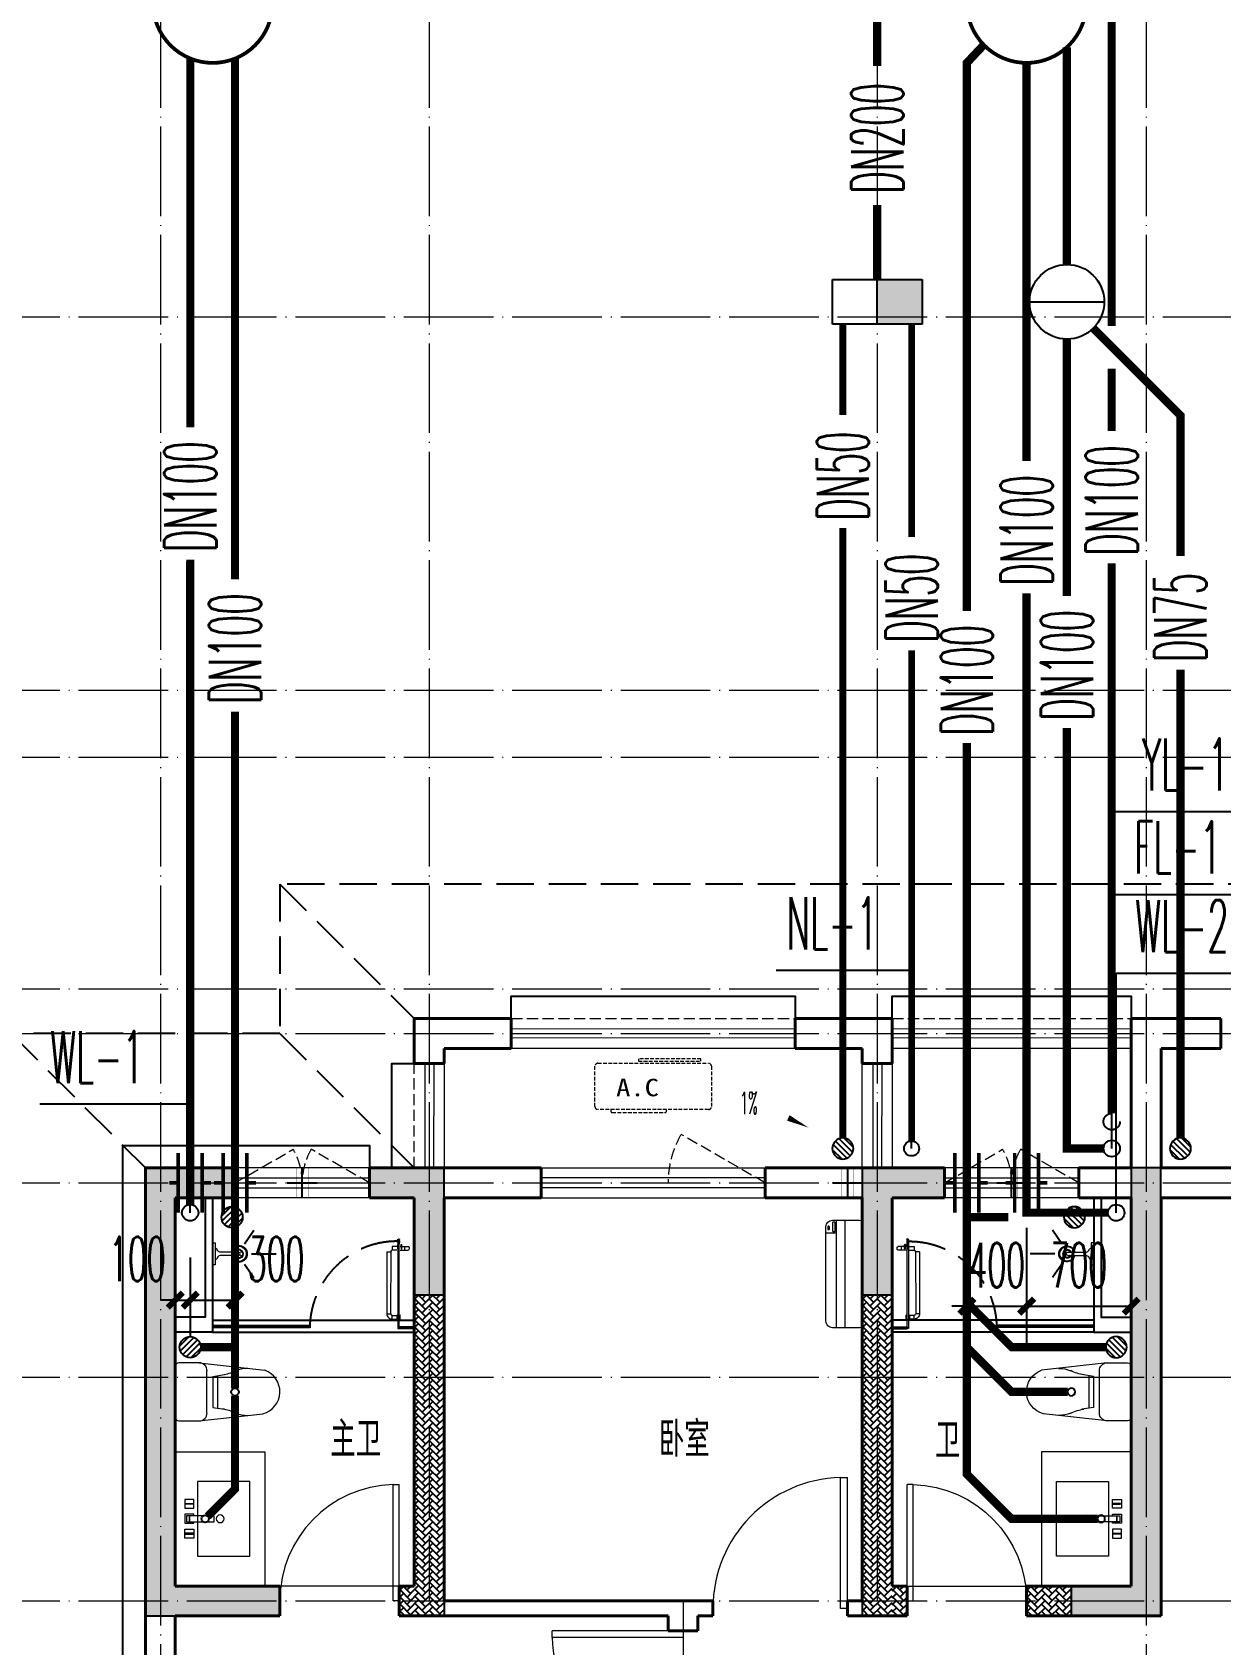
# Model space of a CAD drawing. Extents: x 27938 to 650306, y -92720 to 1524912.
# Drawn here: x 271259 to 279217, y 679264 to 690062 of the extents above; entities that cross this region are included whole.
import ezdxf

# ---------------------------------------------------------------- set-up
doc = ezdxf.new("R2010")
doc.units = 0
doc.header["$LTSCALE"] = 1000
doc.header["$MEASUREMENT"] = 0
doc.linetypes.add('DASH', pattern=[0.35, 0.25, -0.1])
doc.linetypes.add('DOTE', pattern=[2.42, 2, -0.2, 0.02, -0.2])
for name, color, linetype in [('COLUMN', 9, 'Continuous'), ('DIM_凝结', 3, 'Continuous'), ('DIM_废水', 3, 'Continuous'), ('DIM_污水', 3, 'Continuous'), ('DIM_雨水', 3, 'Continuous'), ('EQUIP_地漏', 7, 'Continuous'), ('EQUIP_污水', 7, 'Continuous'), ('IP-bath&kitchen-JOHNSON', 4, 'Continuous'), ('P-bath&kitchen-JOHNSON', 4, 'Continuous'), ('PIPE-凝结', 150, 'N'), ('PIPE-废水', 31, 'F'), ('PIPE-污水', 2, 'W'), ('PIPE-雨水', 4, 'Y'), ('PUB_TEXT', 4, 'Continuous'), ('TEXT_凝结', 7, 'Continuous'), ('TEXT_废水', 7, 'Continuous'), ('TEXT_污水', 7, 'Continuous'), ('TEXT_雨水', 7, 'Continuous'), ('TWT_DIM', 3, 'Continuous'), ('TWT_雨水口', 4, 'Continuous'), ('VALVE_污水', 7, 'Continuous'), ('VPIPE-凝结', 150, 'Continuous'), ('VPIPE-废水', 31, 'Continuous'), ('VPIPE-污水', 2, 'W'), ('VPIPE-雨水', 4, 'DASH'), ('WELL_污水', 2, 'Continuous'), ('保温', 6, 'Continuous'), ('卫生间', 6, 'Continuous'), ('机电标识类', 1, 'Continuous'), ('看线', 251, 'Continuous')]:
    doc.layers.add(name, color=color, linetype=linetype)
for name, color, linetype, lineweight in [('DOTE', 19, 'DOTE', 9), ('LVTRY', 1, 'Continuous', 13), ('PUB_HATCH', 8, 'Continuous', 9), ('WALL', 9, 'Continuous', 40), ('WINDOW', 8, 'Continuous', 15), ('平面-排水沟', 86, 'Continuous', 15), ('平面-栏杆', 135, 'Continuous', 15), ('平面-看线', 45, 'Continuous', 15), ('平面-空调室内机', 176, 'Continuous', 9), ('平面-空调预留孔', 173, 'Continuous', 15), ('空调', 76, 'Continuous', 13)]:
    doc.layers.add(name, color=color, linetype=linetype, lineweight=lineweight)
doc.styles.add('_TCH_DIM', font='SIMPLEX.shx', dxfattribs={"width": 0.6, "oblique": 10, "bigfont": 'hztxt.shx'})
doc.styles.add('_TCH_DIM_T3', font='SIMPLEX.shx', dxfattribs={"width": 0.494118, "bigfont": 'GBCBIG.shx'})
doc.styles.add('_TWT_PIPEDN', font='SIMPLEX.shx', dxfattribs={"width": 0.6, "oblique": 10, "height": 3, "bigfont": 'HZTXT.shx'})
doc.styles.add('_TWT_SERIAL', font='simplex.shx', dxfattribs={"width": 0.6, "oblique": 10, "height": 3, "bigfont": 'aadri.shx'})
doc.styles.get("Standard").update_dxf_attribs({"font": 'gbenor.shx', "bigfont": 'gbcbig.shx'})
doc.styles.add('黑体', font='simhei.ttf')
doc.linetypes.add('F', pattern='A,3,-0.2,["F",Standard,S=0.25,R=0,X=-0.1,Y=-0.115],-0.2', length=3.4)
doc.linetypes.add('N', pattern='A,3,-0.2,["N",Standard,S=0.25,R=0,X=-0.1,Y=-0.115],-0.2', length=3.4)
doc.linetypes.add('W', pattern='A,3,-0.2,["W",Standard,S=0.25,R=0,X=-0.1,Y=-0.115],-0.2', length=3.4)
doc.linetypes.add('Y', pattern='A,3,-0.2,["Y",Standard,S=0.25,R=0,X=-0.1,Y=-0.115],-0.2', length=3.4)
doc.dimstyles.new('_TWT_ARCH&&100', dxfattribs={"dimtxt": 297.5, "dimasz": 100, "dimexe": 250, "dimexo": 300, "dimgap": 126.25, "dimtad": 1, "dimdec": 0, "dimzin": 0, "dimdsep": 46, "dimtxsty": '_TCH_DIM_T3', "dimblk": 'ARCHTICK', "dimcen": 0.09, "dimclrt": 7, "dimazin": 2, "dimtfac": 1, "dimtdec": 0, "dimtix": 1, "dimtmove": 2, "dimatfit": 3, "dimfxl": 1, "dimtolj": 1, "dimtzin": 0, "dimarcsym": 0})

# ---------------------------------------------------------------- blocks, each defined once
blk = doc.blocks.new('rrrrrrrrrrrra')
at = {"color": 0}
for p, q in [((-112, 459), (-112, 324)), ((253, 484), (-87, 484)), ((278, 324), (278, 459)), ((-112, 324), (-64, -103)), ((278, 324), (228, -116)), ((-59, 271), (224, 271)), ((-21, 232), (-34, 154)), ((186, 232), (-21, 232)), ((186, 232), (199, 154)), ((191, 200), (-26, 200))]:
    blk.add_line(p, q, dxfattribs=at)
for centre, radius, start, end in [((-87, 459), 25, 90, 180), ((253, 459), 25, 0, 90), ((-59, 324), 53.3, 180, 270), ((224, 324), 53.3, 270, 0), ((-323, 210), 294, 333.5369, 351.4828), ((488, 210), 294, 188.5172, 206.4631), ((149, -3), 224, 158.5202, 180), ((16, -3), 224, 0, 21.4798), ((84, -64), 153, 195.0773, 340.1181)]:
    blk.add_arc(centre, radius, start, end, dxfattribs=at)
blk = doc.blocks.new('A$C1E0F638F')
at = {"color": 0}
for points in [[(500, 435), (500, 85), (0, 85), (0, 435)], [(270, 30), (230, 30), (230, 195), (270, 195)], [(120, 0), (180, 0), (180, 60), (120, 60)], [(147, 55), (153, 55), (153, 5), (147, 5)], [(230, 30), (270, 30), (270, 10), (230, 10)], [(380, 0), (320, 0), (320, 60), (380, 60)], [(353, 55), (347, 55), (347, 5), (353, 5)]]:
    blk.add_lwpolyline(points, close=True, dxfattribs=at)
blk.add_lwpolyline([(270, 60), (280, 60), (280, 0), (220, 0), (220, 60), (230, 60)], dxfattribs=at)
blk.add_circle((250, 236), 26, dxfattribs=at)
blk = doc.blocks.new('135')
blk.add_hatch(color=0).paths.add_polyline_path([(5, 2), (4, -1), (-5, 2), (-4, 5)])
at = {"color": 0}
for p, q in [((-6, 19), (-3, 19)), ((-3, 19), (-6, 19)), ((-6, 3), (5, -2)), ((-6, 3), (-5, 3)), ((-5, 11), (-5, 31)), ((5, 11), (-5, 11)), ((5, 10), (-5, 10)), ((-5, 3), (-4, 6)), ((-4, 6), (5, 2)), ((0, 0), (0, 39)), ((6, 19), (3, 19)), ((3, 19), (6, 19)), ((4, -1), (5, 2)), ((5, 11), (5, 32)), ((4, -1), (6, -2))]:
    blk.add_line(p, q, dxfattribs=at)
for centre, radius, start, end in [((6, 16), 13.5, 151.0147, 204.8403), ((13, 4), 20.5, 163.0924, 182.0012), ((-6, 4), 1, 184.2275, 248.4661), ((-5, 22), 0.5, 335.7643, 151.0147), ((4, 18), 9.42, 155.7643, 171.9773), ((9, 15), 14.6, 166.278, 198.0953), ((14, 4), 19.5, 163.7443, 182.5269), ((-5, 3), 0.5, 181.9385, 247.2597), ((5, 22), 0.5, 29.8425, 204.574), ((-6, 17), 11.7, 10.475, 24.574), ((-6, 15), 12.4, 338.6449, 16.0476), ((29, 7), 24, 172.9439, 199.2318), ((-6, 16), 13.4, 334.9111, 29.8425), ((26, 6), 20.6, 169.1454, 199.9526), ((6, -1), 1.17, 247.4597, 19.9526), ((6, -1), 0.5, 247.4597, 19.2318)]:
    blk.add_arc(centre, radius, start, end, dxfattribs=at)
blk.add_open_spline([(-5, 31), (-4, 31), (-2, 33), (1, 29), (3, 31), (5, 32)], degree=3, knots=[0, 0, 0, 0, 3.066329, 6.218313, 11.124135, 11.124135, 11.124135, 11.124135], dxfattribs=at)
blk = doc.blocks.new('SDFAWERAWER')
at = {"layer": 'LVTRY', "color": 0}
for p, q in [((593941, -1242210), (593784, -1242595)), ((593965, -1242220), (593807, -1242604)), ((593941, -1242210), (593965, -1242220)), ((593988, -1242191), (593978, -1242214)), ((594007, -1242226), (593978, -1242214)), ((594017, -1242203), (593988, -1242191)), ((594016, -1242220), (594027, -1242193)), ((594016, -1242220), (594022, -1242223)), ((594026, -1242204), (594018, -1242222)), ((594018, -1242222), (594021, -1242220)), ((594025, -1242211), (594021, -1242220)), ((594023, -1242221), (594022, -1242223)), ((594022, -1242223), (594024, -1242222)), ((594023, -1242211), (594030, -1242194)), ((594024, -1242221), (594024, -1242222)), ((594025, -1242211), (594031, -1242197)), ((594027, -1242193), (594033, -1242195)), ((594028, -1242234), (594078, -1242255)), ((594030, -1242194), (594031, -1242197)), ((594032, -1242197), (594033, -1242195)), ((594033, -1242195), (594034, -1242197)), ((594034, -1242198), (594034, -1242197)), ((594047, -1242201), (594036, -1242229)), ((594036, -1242229), (594039, -1242230)), ((594037, -1242211), (594088, -1242232)), ((594039, -1242230), (594045, -1242214)), ((594039, -1242230), (594042, -1242228)), ((594042, -1242228), (594051, -1242205)), ((594050, -1242202), (594043, -1242218)), ((594047, -1242201), (594050, -1242202)), ((594050, -1242202), (594051, -1242205)), ((594057, -1242246), (594067, -1242223)), ((593784, -1242595), (593807, -1242604)), ((593803, -1242641), (593813, -1242618)), ((593803, -1242641), (593833, -1242653)), ((593813, -1242618), (593842, -1242630)), ((593842, -1242630), (593833, -1242653)), ((593834, -1242656), (593833, -1242653)), ((593845, -1242629), (593834, -1242656)), ((593836, -1242657), (593834, -1242656)), ((593848, -1242630), (593836, -1242657)), ((593845, -1242629), (593842, -1242630)), ((593848, -1242630), (593845, -1242629)), ((593847, -1242662), (593858, -1242634)), ((593847, -1242662), (593850, -1242663)), ((593850, -1242663), (593861, -1242635)), ((593852, -1242662), (593862, -1242637)), ((593858, -1242634), (593861, -1242635)), ((593861, -1242635), (593862, -1242637))]:
    blk.add_line(p, q, dxfattribs=at)
blk.add_lwpolyline([(593823, -1242717), (594046, -1242174), (594037, -1242170), (593814, -1242713)], close=True, dxfattribs=at)
blk.add_arc((594075, -1242240), 15.3, 281.7932, 33.7019, dxfattribs=at)
for centre, major_axis, start_param, end_param in [((593974, -1242224), (3.93, 9.6), 0, 1.570796), ((593817, -1242608), (13.5, 33.1), 1.570796, 3.141593), ((593817, -1242608), (3.93, 9.6), 1.570796, 3.141593)]:
    blk.add_ellipse(centre, major_axis=major_axis, ratio=1, start_param=start_param, end_param=end_param, dxfattribs=at)
at = {"layer": 'P-bath&kitchen-JOHNSON', "color": 0, "linetype": 'DASH'}
blk.add_arc((593810, -1242714), 586, 67.5369, 157.1325, dxfattribs=at)
at = {"layer": 'LVTRY', "color": 8, "xscale": -1, "rotation": 157.7329157530927}
blk.add_blockref('135', (594045, -1242162), dxfattribs=at)
blk = doc.blocks.new('A$C5DCB2F21')
at = {"layer": 'IP-bath&kitchen-JOHNSON', "color": 0}
for p, q in [((-68, -213), (-158, -275)), ((68, -213), (158, -275)), ((0, -261), (0, -425))]:
    blk.add_line(p, q, dxfattribs=at)
for centre, major_axis, ratio, start_param, end_param in [((0, -179), (-51, 0), 0.990052, -1.36297, 4.504563), ((0, -178), (-26.8, 0), 0.994812, -1.167677, 4.309269)]:
    blk.add_ellipse(centre, major_axis=major_axis, ratio=ratio, start_param=start_param, end_param=end_param, dxfattribs=at)
at = {"layer": 'LVTRY', "color": 0}
for p, q in [((74, 0), (-74, 0)), ((-10, -174), (-10, -49)), ((11, -174), (11, -49))]:
    blk.add_line(p, q, dxfattribs=at)
blk.add_lwpolyline([(74, 0), (74, -16), (-74, -16), (-74, 0)], dxfattribs=at)
for points in [[(-26, -31, -0.364142), (-38, -16, -0.020495)], [(-10, -49, 0.214893), (-26, -31, 7.649644)], [(11, -49, -0.21439), (26, -31, -7.649644)], [(26, -31, 0.364142), (38, -16, 0.020495)]]:
    blk.add_lwpolyline(points, format="xyb", dxfattribs=at)
blk.add_arc((0, -174), 10.5, 180, 0, dxfattribs=at)
for centre, major_axis, ratio, start_param, end_param in [((0, -181), (53.6, 0), 0.987577, 1.76809, 7.656688), ((-12, -165), (0, 1.43), 0.85, -1.570796, 4.712389), ((-12, -189), (0, 1.43), 0.85, 4.712389, 10.995574), ((12, -165), (0, 1.43), 0.85, 4.712389, 10.995574), ((12, -189), (0, 1.43), 0.85, 4.712389, 10.995574)]:
    blk.add_ellipse(centre, major_axis=major_axis, ratio=ratio, start_param=start_param, end_param=end_param, dxfattribs=at)
blk = doc.blocks.new('GDGDRGDGRD')
at = {"layer": 'IP-bath&kitchen-JOHNSON', "color": 0}
for p, q in [((490533, 524228), (491883, 524228)), ((490533, 524193), (491183, 524193)), ((490533, 524183), (491183, 524183)), ((491183, 524183), (491183, 524193)), ((491883, 524183), (491783, 524183)), ((491783, 524173), (491783, 524183)), ((491883, 524173), (491783, 524173)), ((490533, 524148), (491883, 524148))]:
    blk.add_line(p, q, dxfattribs=at)
for points in [[(490533, 525048), (490533, 524148), (490283, 524148)], [(490483, 525048), (490483, 524248), (490283, 524248)]]:
    blk.add_lwpolyline(points, dxfattribs=at)
at = {"layer": 'LVTRY', "color": 0}
blk.add_lwpolyline([(490883, 522448), (490283, 522448), (490283, 523348), (490883, 523348)], close=True, dxfattribs=at)
at = {"layer": 'IP-bath&kitchen-JOHNSON', "color": 8}
for name, p, rotation in [('A$C5DCB2F21', (490533, 524673), 90.008488524447), ('SDFAWERAWER', (-528536, 1449334), 22.25976934310711)]:
    blk.add_blockref(name, p, dxfattribs=dict(at, rotation=rotation))
at = {"layer": 'LVTRY', "color": 8, "extrusion": (0, 0, -1), "xscale": -1, "zscale": -1, "rotation": 270}
blk.add_blockref('rrrrrrrrrrrra', (-490766, 523666), dxfattribs=at)
at = {"layer": 'LVTRY', "color": 8, "xscale": -1, "rotation": 270}
blk.add_blockref('A$C1E0F638F', (490347, 522649), dxfattribs=at)
blk = doc.blocks.new('FSFSFSFS')
at = {"layer": 'IP-bath&kitchen-JOHNSON', "color": 0}
for p, q in [((496432, 524228), (495082, 524228)), ((495082, 524183), (495182, 524183)), ((495082, 524173), (495182, 524173)), ((495182, 524173), (495182, 524183)), ((496432, 524193), (495782, 524193)), ((495782, 524183), (495782, 524193)), ((496432, 524183), (495782, 524183)), ((496432, 524148), (495082, 524148))]:
    blk.add_line(p, q, dxfattribs=at)
for points in [[(496432, 525048), (496432, 524148), (496682, 524148)], [(496482, 525048), (496482, 524248), (496682, 524248)]]:
    blk.add_lwpolyline(points, dxfattribs=at)
at = {"layer": 'LVTRY', "color": 0}
blk.add_lwpolyline([(496082, 522448), (496682, 522448), (496682, 523348), (496082, 523348)], close=True, dxfattribs=at)
at = {"layer": 'IP-bath&kitchen-JOHNSON', "color": 8, "xscale": -1}
for name, p, rotation in [('SDFAWERAWER', (1515501, 1449334), 337.7402306568929), ('A$C5DCB2F21', (496432, 524673), 269.991511475553)]:
    blk.add_blockref(name, p, dxfattribs=dict(at, rotation=rotation))
at = {"layer": 'LVTRY', "color": 8, "extrusion": (0, 0, -1), "zscale": -1, "rotation": 90.00000000000001}
blk.add_blockref('rrrrrrrrrrrra', (-496199, 523666), dxfattribs=at)
at = {"layer": 'LVTRY', "color": 8, "rotation": 90.00000000000001}
blk.add_blockref('A$C1E0F638F', (496617, 522649), dxfattribs=at)
blk = doc.blocks.new('gdfgdgdgr')
at = {"layer": 'PUB_HATCH'}
for points in [[(477177, 529314), (477177, 526314), (478077, 526314), (478077, 526514), (477377, 526514), (477377, 529114), (477777, 529114), (477777, 529314)], [(478677, 529114), (478977, 529114), (478977, 528464), (479177, 528464), (479177, 529314), (478677, 529314)], [(482527, 529114), (482527, 529314), (481977, 529314), (481977, 528464), (482177, 528464), (482177, 529114)], [(483977, 529314), (483777, 529314), (483777, 529114), (483777, 529114), (483777, 526514), (483377, 526514), (483377, 526314), (483977, 526314)]]:
    blk.add_hatch(color=256, dxfattribs=at).paths.add_polyline_path(points)
at = {"layer": 'COLUMN', "color": 8}
for p, q in [((477177, 529314), (477177, 526314)), ((477777, 529314), (477177, 529314)), ((477777, 529114), (477777, 529314)), ((479177, 529314), (478677, 529314)), ((478677, 529314), (478677, 529114)), ((479177, 528464), (479177, 529314)), ((482527, 529314), (481977, 529314)), ((481977, 529314), (481977, 528464)), ((482527, 529114), (482527, 529314)), ((483977, 529314), (483777, 529314)), ((483777, 529314), (483777, 529114)), ((483977, 526314), (483977, 529314)), ((477377, 526514), (477377, 529114)), ((477377, 529114), (477777, 529114)), ((478677, 529114), (478977, 529114)), ((478977, 529114), (478977, 528464)), ((482177, 528464), (482177, 529114)), ((482177, 529114), (482527, 529114)), ((483777, 529114), (483777, 529114)), ((483777, 529114), (483777, 526514)), ((478977, 528464), (479177, 528464)), ((481977, 528464), (482177, 528464)), ((478077, 526514), (477377, 526514)), ((478077, 526314), (478077, 526514)), ((483777, 526514), (483377, 526514)), ((483377, 526514), (483377, 526314)), ((477177, 526314), (478077, 526314)), ((483377, 526314), (483977, 526314))]:
    blk.add_line(p, q, dxfattribs=at)
blk = doc.blocks.new('dongkong')
at = {"color": 0}
blk.add_wipeout([(-603756, 210771), (-603756, 210571), (-603836, 210571), (-603836, 210771)], dxfattribs=at)
at = {"layer": '机电标识类', "color": 0, "linetype": 'DASH', "ltscale": 400}
for p, q in [((-603796, 210771), (-603796, 210571)), ((-603896, 210671), (-603696, 210671))]:
    blk.add_line(p, q, dxfattribs=at)
at = {"layer": '空调', "color": 0, "linetype": 'DASH', "const_width": 2}
blk.add_lwpolyline([(-603756, 210771), (-603756, 210571), (-603836, 210571), (-603836, 210771)], close=True, dxfattribs=at)
blk = doc.blocks.new('A$C001338C2')
at = {"color": 0}
for p, q in [((845, 304), (55, 304)), ((109, 215), (109, 304)), ((0, 249), (0, 22)), ((900, 22), (900, 249)), ((22, 0), (878, 0))]:
    blk.add_line(p, q, dxfattribs=at)
at = {"color": 0, "lineweight": 5}
for p, q in [((900, 215), (0, 215)), ((900, 143), (0, 143))]:
    blk.add_line(p, q, dxfattribs=at)
at = {"color": 0}
for points in [[(73, 275), (57, 275, -0.414214), (51, 281), (51, 283, -0.414214), (57, 289), (73, 289, -0.414214), (79, 283), (79, 281, -0.414214)], [(89, 226), (22, 226, -0.414214), (17, 232), (17, 243, -0.414214), (22, 249), (89, 249, -0.414214), (95, 243), (95, 232, -0.414214)]]:
    blk.add_lwpolyline(points, format="xyb", close=True, dxfattribs=at)
for centre, radius, start, end in [((55, 249), 55, 90, 180), ((845, 249), 55, 360, 90), ((22, 22), 22, 180, 270), ((878, 22), 22, 270, 360)]:
    blk.add_arc(centre, radius, start, end, dxfattribs=at)
blk = doc.blocks.new('A$C263B1184')
at = {"layer": '保温', "linetype": 'ByBlock', "ltscale": 10}
h = blk.add_hatch(dxfattribs=at)
h.set_pattern_fill('AR-HBONE', color=251, scale=55)
h.set_pattern_definition([(45, (-1020960.394, -343310.663), (0, 47.4157523), [100.584, -33.528]), (135, (-1020936.686, -343286.955), (3e-15, 47.4157523), [100.584, -33.528])])
h.paths.add_polyline_path([(-11700, 6200), (-11700, 8350), (-11900, 8350), (-11900, 6200)])
h = blk.add_hatch(dxfattribs=at)
h.set_pattern_fill('AR-HBONE', color=251, scale=55)
h.set_pattern_definition([(45, (-1017960.394, -343310.663), (0, 47.4157523), [100.584, -33.528]), (135, (-1017936.686, -343286.955), (3e-15, 47.4157523), [100.584, -33.528])])
h.paths.add_polyline_path([(-8700, 6200), (-8700, 8350), (-8900, 8350), (-8900, 6200)])
h = blk.add_hatch(dxfattribs=at)
h.set_pattern_fill('AR-HBONE', color=251, scale=55)
h.set_pattern_definition([(45, (-1021060.394, -345260.66), (0, 47.4157523), [100.584, -33.528]), (135, (-1021036.686, -345236.954), (3e-15, 47.4157523), [100.584, -33.528])])
h.paths.add_polyline_path([(-11900, 6200), (-11900, 6400), (-12000, 6400), (-12000, 6200)])
h = blk.add_hatch(dxfattribs=at)
h.set_pattern_fill('AR-HBONE', color=251, scale=55)
h.set_pattern_definition([(45, (-1017760.394, -345260.66), (0, 47.4157523), [100.584, -33.528]), (135, (-1017736.686, -345236.954), (3e-15, 47.4157523), [100.584, -33.528])])
h.paths.add_polyline_path([(-8600, 6200), (-8600, 6400), (-8700, 6400), (-8700, 6200)])
h = blk.add_hatch(dxfattribs=at)
h.set_pattern_fill('AR-HBONE', color=251, scale=55)
h.set_pattern_definition([(45, (-1016860.394, -345260.66), (0, 47.4157523), [100.584, -33.528]), (135, (-1016836.686, -345236.954), (3e-15, 47.4157523), [100.584, -33.528])])
h.paths.add_polyline_path([(-7500, 6200), (-7500, 6400), (-7800, 6400), (-7800, 6200)])
at = {"layer": '保温', "color": 251, "linetype": 'ByBlock', "ltscale": 10}
for p, q in [((-11700, 6300), (-11700, 6200)), ((-8900, 6300), (-8900, 6200))]:
    blk.add_line(p, q, dxfattribs=at)
blk = doc.blocks.new('GDRDADWDAD')
at = {"layer": 'DOTE', "linetype": 'DOTE', "ltscale": 0.3}
for p, q in [((272117, 690157), (272117, 671157)), ((273917, 690157), (273917, 679557)), ((276917, 690157), (276917, 679557)), ((278717, 690157), (278717, 671157)), ((270117, 688157), (328917, 688157)), ((270117, 685657), (328917, 685657)), ((270117, 685207), (328917, 685207)), ((270117, 683657), (328917, 683657)), ((270117, 683357), (328917, 683357)), ((270117, 682357), (328917, 682357)), ((270117, 681057), (328917, 681057)), ((270117, 679557), (328917, 679557)), ((275617, 679557), (275617, 671157))]:
    blk.add_line(p, q, dxfattribs=at)
blk = doc.blocks.new('HFGHFHF')
at = {"layer": '卫生间', "color": 159, "linetype": 'DASH', "true_color": 0x22346e}
for p, q in [((272917, 684357), (273817, 683457)), ((271117, 683357), (272017, 682457)), ((272917, 683357), (273817, 682457))]:
    blk.add_line(p, q, dxfattribs=at)
blk.add_lwpolyline([(282617, 689157), (280917, 689157), (280917, 684657), (280917, 684657), (280917, 684357), (272917, 684357), (272917, 683357), (271117, 683357), (271117, 673357), (273767, 673357), (273767, 672157), (297867, 672157), (297867, 673357), (299517, 673357)], dxfattribs=at)
blk = doc.blocks.new('gsergvr')
at = {"layer": '平面-空调预留孔', "color": 0, "linetype": 'DASH', "ltscale": 0.1}
for p, q in [((34075, 17176), (34075, 17166)), ((34448, 17166), (34448, 17176)), ((34085, 17156), (34438, 17156))]:
    blk.add_line(p, q, dxfattribs=at)
blk.add_lwpolyline([(34679, 17515), (34260, 17515), (34260, 17500), (34679, 17500)], close=True, dxfattribs=at)
blk.add_lwpolyline([(34729, 17176), (33989, 17176, -0.414214), (33969, 17196), (33969, 17466, -0.414214), (33989, 17486), (34729, 17486, -0.414214), (34749, 17466), (34749, 17196, -0.414214)], format="xyb", close=True, dxfattribs=at)
for centre, start, end in [((34085, 17166), 180, 270), ((34438, 17166), 270, 0)]:
    blk.add_arc(centre, 10, start, end, dxfattribs=at)
at = {"layer": '平面-空调预留孔', "color": 0, "linetype": 'DASH', "ltscale": 0.1, "style": '黑体', "width": 1.2}
blk.add_text('A.C', height=117, dxfattribs=at).set_placement((34111, 17265))
blk = doc.blocks.new('rtyryrtyeeretee')
at = {"layer": '平面-空调预留孔', "color": 8}
blk.add_blockref('gsergvr', (635673, 326706), dxfattribs=at)
blk = doc.blocks.new('$TWTSYS$00000190')
blk.add_line((0, 0.5, 0), (0, -0.5, 0))
blk.add_circle((0, 0, 0), 0.5)
blk = doc.blocks.new('_ArchTick')
at = {"color": 0, "linetype": 'ByBlock', "const_width": 0.4}
blk.add_lwpolyline([(-0.5, -0.5), (0.5, 0.5)], dxfattribs=at)
blk = doc.blocks.new('*D243')
at = {"layer": 'Defpoints', "color": 0}
for p in [(277517, 682357), (277917, 682357), (277917, 681531)]:
    blk.add_point(p, dxfattribs=at)
at = {"layer": 'TWT_DIM', "color": 0, "lineweight": -2}
for p, q in [((277517, 682057), (277517, 681281)), ((277917, 682057), (277917, 681281)), ((277517, 681531), (277417, 681531)), ((277517, 681531), (277917, 681531)), ((277917, 681531), (278017, 681531))]:
    blk.add_line(p, q, dxfattribs=at)
at = {"layer": 'TWT_DIM', "color": 0, "lineweight": -2, "xscale": 100, "yscale": 100, "zscale": 100}
blk.add_blockref('_ArchTick', (277517, 681531), dxfattribs=at)
at = {"layer": 'TWT_DIM', "color": 0, "lineweight": -2, "xscale": 100, "yscale": 100, "zscale": 100, "rotation": 180}
blk.add_blockref('_ArchTick', (277917, 681531), dxfattribs=at)
at = {"layer": 'TWT_DIM', "color": 7, "insert": (277717, 681806), "char_height": 297.5, "attachment_point": 5, "style": '_TCH_DIM_T3'}
blk.add_mtext('\\A1;400', dxfattribs=at)
blk = doc.blocks.new('*D244')
at = {"layer": 'Defpoints', "color": 0}
for p in [(277917, 682357), (278617, 682357), (278617, 681531)]:
    blk.add_point(p, dxfattribs=at)
at = {"layer": 'TWT_DIM', "color": 0, "lineweight": -2}
for p, q in [((277917, 682057), (277917, 681281)), ((278617, 682057), (278617, 681281)), ((277917, 681531), (278617, 681531))]:
    blk.add_line(p, q, dxfattribs=at)
at = {"layer": 'TWT_DIM', "color": 0, "lineweight": -2, "xscale": 100, "yscale": 100, "zscale": 100, "rotation": 180}
blk.add_blockref('_ArchTick', (277917, 681531), dxfattribs=at)
at = {"layer": 'TWT_DIM', "color": 0, "lineweight": -2, "xscale": 100, "yscale": 100, "zscale": 100}
blk.add_blockref('_ArchTick', (278617, 681531), dxfattribs=at)
at = {"layer": 'TWT_DIM', "color": 7, "insert": (278267, 681806), "char_height": 297.5, "attachment_point": 5, "style": '_TCH_DIM_T3'}
blk.add_mtext('\\A1;700', dxfattribs=at)
blk = doc.blocks.new('*D245')
at = {"layer": 'Defpoints', "color": 0}
for p in [(272217, 682157), (272317, 682157), (272317, 681572)]:
    blk.add_point(p, dxfattribs=at)
at = {"layer": 'TWT_DIM', "color": 0, "lineweight": -2}
for p, q in [((272217, 681857), (272217, 681322)), ((272317, 681857), (272317, 681322)), ((272217, 681572), (272117, 681572)), ((272217, 681572), (272317, 681572)), ((272317, 681572), (272417, 681572))]:
    blk.add_line(p, q, dxfattribs=at)
at = {"layer": 'TWT_DIM', "color": 0, "lineweight": -2, "xscale": 100, "yscale": 100, "zscale": 100}
blk.add_blockref('_ArchTick', (272217, 681572), dxfattribs=at)
at = {"layer": 'TWT_DIM', "color": 0, "lineweight": -2, "xscale": 100, "yscale": 100, "zscale": 100, "rotation": 180}
blk.add_blockref('_ArchTick', (272317, 681572), dxfattribs=at)
at = {"layer": 'TWT_DIM', "color": 7, "insert": (271963, 681847), "char_height": 297.5, "attachment_point": 5, "style": '_TCH_DIM_T3'}
blk.add_mtext('\\A1;100', dxfattribs=at)
blk = doc.blocks.new('*D246')
at = {"layer": 'Defpoints', "color": 0}
for p in [(272317, 682157), (272617, 682157), (272617, 681572)]:
    blk.add_point(p, dxfattribs=at)
at = {"layer": 'TWT_DIM', "color": 0, "lineweight": -2}
for p, q in [((272317, 681857), (272317, 681322)), ((272617, 681857), (272617, 681322)), ((272317, 681572), (272617, 681572))]:
    blk.add_line(p, q, dxfattribs=at)
at = {"layer": 'TWT_DIM', "color": 0, "lineweight": -2, "xscale": 100, "yscale": 100, "zscale": 100, "rotation": 180}
blk.add_blockref('_ArchTick', (272317, 681572), dxfattribs=at)
at = {"layer": 'TWT_DIM', "color": 0, "lineweight": -2, "xscale": 100, "yscale": 100, "zscale": 100}
blk.add_blockref('_ArchTick', (272617, 681572), dxfattribs=at)
at = {"layer": 'TWT_DIM', "color": 7, "insert": (272892, 681847), "char_height": 297.5, "attachment_point": 5, "style": '_TCH_DIM_T3'}
blk.add_mtext('\\A1;300', dxfattribs=at)
blk = doc.blocks.new('$WINLIB2D$00000001')
at = {"color": 0}
for points in [[(-0.5, 0.5), (-0.5, -0.5)], [(-0.5, 0.5), (0.5, 0.5)], [(0.5, -0.5), (0.5, 0.5)], [(0.5, 0.1667), (-0.5, 0.1667)], [(0.5, -0.1667), (-0.5, -0.1667)], [(-0.5, -0.5), (0.5, -0.5)]]:
    blk.add_lwpolyline(points, dxfattribs=at)
blk = doc.blocks.new('$DorLib2D$00000001')
for p, q in [((0.45, 0.975), (0.5, 0.975)), ((0.45, 0), (0.45, 0.975)), ((0.5, 0), (0.5, 0.975)), ((0.5, 0), (0.45, 0))]:
    blk.add_line(p, q)
at = {"lineweight": 13}
blk.add_arc((0.475, 0), 0.975, 91.4693, 180, dxfattribs=at)
blk = doc.blocks.new('$TwtSys$00000141')
for p, q in [((-141, 12), (-15, 138)), ((-141, 12), (-15, 138)), ((-131, -53), (53, 131)), ((-131, -53), (53, 131)), ((-100, -100), (100, 100)), ((-100, -100), (100, 100)), ((-49, -131), (131, 49)), ((-49, -131), (131, 49)), ((17, -138), (138, -17)), ((17, -138), (138, -17))]:
    blk.add_line(p, q)
blk.add_circle((0, 0), 141)
blk.add_circle((0, 0), 141)
blk = doc.blocks.new('$TwtSys$00000147')
blk.add_circle((0, 0, 0), 25)
blk = doc.blocks.new('$VALVE$00000553')
at = {"const_width": 30}
for points in [[(0, 100), (0, 175)], [(0, 100), (-250, 100), (-250, 100)], [(0, 100), (250, 100), (250, 100)], [(-250, -100), (-250, -100), (0, -100)], [(250, -100), (250, -100), (0, -100)], [(0, -175), (0, -100)]]:
    blk.add_lwpolyline(points, dxfattribs=at)
blk = doc.blocks.new('$TwtSys$00000424')
for p, q in [((-500, 250), (500, 250)), ((-500, -250), (-500, 250)), ((0, -250), (0, 250)), ((500, 250), (500, -250)), ((500, -250), (-500, -250))]:
    blk.add_line(p, q)
blk.add_solid([(0, 250), (500, 250), (0, -250), (500, -250)])

msp = doc.modelspace()

# ---------------------------------------------------------------- hatches: boundary and pattern name
at = {"layer": 'PIPE-废水'}
for points in [[(278946.6, 687497.2), (278966, 687516.6), (278974.1, 687508.6)], [(278946.6, 687497.2), (278974.1, 687497.2), (278974.1, 687508.6)], [(278186.6, 682587.2), (278186.6, 682559.7), (278159.1, 682559.7)], [(278186.6, 682587.2), (278159.1, 682587.2), (278159.1, 682559.7)]]:
    msp.add_hatch(color=256, dxfattribs=at).paths.add_polyline_path(points)
at = {"layer": 'PIPE-污水'}
for points in [[(277516.6, 689857.2), (277496.5, 689876), (277489.1, 689868.1)], [(277516.6, 689857.2), (277489.1, 689857.2), (277489.1, 689868.1)], [(277916.6, 682157.2), (277916.6, 682129.7), (277889.1, 682129.7)], [(277916.6, 682157.2), (277889.1, 682157.2), (277889.1, 682129.7)], [(277816.6, 681256.9), (277797.1, 681237.4), (277805.2, 681229.4)], [(277816.6, 681256.9), (277816.6, 681229.4), (277805.2, 681229.4)], [(277816.5, 680957), (277797, 680937.6), (277805.1, 680929.5)], [(277816.5, 680957), (277816.5, 680929.5), (277805.1, 680929.5)], [(272616.7, 680307.2), (272644.2, 680307.2), (272644.2, 680295.8)], [(272616.7, 680307.2), (272636.1, 680287.7), (272644.2, 680295.8)], [(277516.6, 680407.1), (277497.1, 680387.6), (277489.1, 680395.7)], [(277516.6, 680407.1), (277489.1, 680407.1), (277489.1, 680395.7)], [(277816.5, 680107.2), (277797, 680087.7), (277805.1, 680079.7)], [(277816.5, 680107.2), (277816.5, 680079.7), (277805.1, 680079.7)]]:
    msp.add_hatch(color=256, dxfattribs=at).paths.add_polyline_path(points)

# ---------------------------------------------------------------- linework, layer by layer
at = {"layer": 'DIM_凝结'}
for p, q in [((277146.3, 683779.8), (276239.4, 683779.8)), ((277146.3, 682587.2), (277146.3, 683779.8))]:
    msp.add_line(p, q, dxfattribs=at)
at = {"layer": 'DIM_废水'}
for p, q in [((278486.6, 682587.2), (278486.6, 684288.4)), ((278486.6, 684288.4), (279297.3, 684288.4))]:
    msp.add_line(p, q, dxfattribs=at)
at = {"layer": 'DIM_污水'}
for p, q in [((278516.6, 682157.2), (278516.6, 683761.2)), ((278516.6, 683761.2), (279364, 683761.2)), ((272316.6, 682884.1), (271309.7, 682884.1)), ((272316.6, 682157.2), (272316.6, 682884.1))]:
    msp.add_line(p, q, dxfattribs=at)
at = {"layer": 'DIM_雨水'}
for p, q in [((278486.6, 682767.2), (278486.6, 684843.8)), ((278486.6, 684843.8), (279303.3, 684843.8))]:
    msp.add_line(p, q, dxfattribs=at)
at = {"layer": 'DIM_雨水', "const_width": 25}
for points in [[(272867.8, 690257.2, 1), (272067.8, 690257.2, 1)], [(278316.6, 690257.2, 1), (277516.6, 690257.2, 1)]]:
    msp.add_lwpolyline(points, format="xyb", close=True, dxfattribs=at)
at = {"layer": 'PIPE-凝结', "const_width": 45}
for points in [[(276686.3, 687499.4), (276686.3, 688107.2)], [(277146.3, 686682.3), (277146.3, 688107.2)], [(276686.3, 682657.7), (276686.3, 686741.5)], [(277146.3, 682637.2), (277146.3, 685924.4)]]:
    msp.add_lwpolyline(points, dxfattribs=at)
at = {"layer": 'PIPE-废水', "const_width": 55}
for points in [[(278363.4, 688080.4), (278946.6, 687497.2)], [(278186.6, 686288.1), (278186.6, 688007.2)], [(278946.6, 686555.7), (278946.6, 687497.2)], [(278946.6, 682657.7), (278946.6, 685793.9)], [(278186.6, 682587.2), (278186.6, 685402.1)], [(278431.6, 682587.2), (278186.6, 682587.2)]]:
    msp.add_lwpolyline(points, dxfattribs=at)
at = {"layer": 'PIPE-污水', "const_width": 55}
for points in [[(272317.3, 687417.3), (272317.7, 689886.4)], [(272616.7, 686399.6), (272616.7, 689885.9)], [(277630.2, 689978), (277516.6, 689857.2)], [(278186.6, 688507.2), (278186.6, 689962)], [(277516.6, 686187.7), (277516.6, 689857.2)], [(277916.6, 687191.2), (277916.6, 689857.2)], [(272316.6, 682212.2), (272317.2, 686531.4)], [(272616.7, 681256.9), (272616.7, 685513.6)], [(277516.6, 682127.2), (277516.6, 685301.8)], [(277516.6, 681556.9), (277516.6, 682127.2)], [(277794.3, 682127.2), (277516.6, 682127.2)], [(278461.6, 682157.2), (277916.6, 682157.2)], [(277516.6, 681256.9), (277516.6, 681556.9)], [(277816.6, 681256.9), (277516.6, 681556.9)], [(272387.1, 681256.9), (272616.7, 681256.9)], [(272616.7, 680982), (272616.7, 681256.9)], [(277516.6, 680407.1), (277516.6, 681256.9)], [(277816.5, 680957), (277516.6, 681256.9)], [(278446.1, 681256.9), (277816.6, 681256.9)], [(272616.7, 680932), (272616.7, 680307.2)], [(278191.5, 680957), (277816.5, 680957)], [(277816.5, 680107.2), (277516.6, 680407.1)], [(272434.4, 680124.8), (272616.7, 680307.2)], [(278391.5, 680107.2), (277816.5, 680107.2)]]:
    msp.add_lwpolyline(points, dxfattribs=at)
at = {"layer": 'PIPE-雨水', "const_width": 55}
for points in [[(276916.6, 689835.8), (276916.6, 690858.3)], [(278486.6, 688096), (278486.6, 690910.6)], [(276916.6, 688407.2), (276916.6, 688904.6)], [(278486.6, 687391.9), (278486.6, 687808.9)], [(278486.6, 682822.2), (278486.6, 686505.9)]]:
    msp.add_lwpolyline(points, dxfattribs=at)
at = {"layer": 'VPIPE-凝结'}
msp.add_circle((277146.3, 682587.2), 50, dxfattribs=at)
at = {"layer": 'VPIPE-废水'}
msp.add_circle((278486.6, 682587.2), 55, dxfattribs=at)
at = {"layer": 'VPIPE-污水'}
for centre in [(272316.6, 682157.2), (278516.6, 682157.2)]:
    msp.add_circle(centre, 55, dxfattribs=at)
at = {"layer": 'VPIPE-雨水'}
msp.add_circle((278486.6, 682767.2), 55, dxfattribs=at)
at = {"layer": 'WALL', "color": 8}
for p, q in [((274466.5, 683457.2), (273816.6, 683457.2)), ((273816.6, 683457.2), (273816.6, 683157.2)), ((274466.5, 683257.2), (274466.5, 683457.2)), ((277016.6, 683457.2), (276366.5, 683457.2)), ((276366.5, 683257.2), (276366.5, 683457.2)), ((277016.6, 683457.2), (277016.6, 683157.2)), ((278616.6, 683457.2), (278616.6, 682457.2)), ((279216.6, 683457.2), (278616.6, 683457.2)), ((279216.6, 683257.2), (279216.6, 683457.2)), ((274466.5, 683257.2), (274016.6, 683257.2)), ((274016.6, 683257.2), (274016.6, 683157.2)), ((276816.6, 683257.2), (276366.5, 683257.2)), ((276816.6, 683257.2), (276816.6, 683157.2)), ((278816.6, 683257.2), (278816.6, 682457.2)), ((279216.6, 683257.2), (278816.6, 683257.2)), ((274016.6, 683157.2), (273816.6, 683157.2)), ((277016.6, 683157.2), (276816.6, 683157.2)), ((272016.6, 682457.2), (272016.6, 679557.2)), ((272616.6, 682457.2), (272016.6, 682457.2)), ((272616.6, 682257.2), (272616.6, 682457.2)), ((273916.6, 682457.2), (273516.6, 682457.2)), ((273516.6, 682457.2), (273516.6, 682257.2)), ((274666.5, 682457.2), (273916.6, 682457.2)), ((274666.5, 682257.2), (274666.5, 682457.2)), ((276166.5, 682457.2), (276166.5, 682257.2)), ((277366.6, 682457.2), (276916.6, 682457.2)), ((277366.6, 682257.2), (277366.6, 682457.2)), ((278616.6, 682457.2), (278266.6, 682457.2)), ((278266.6, 682457.2), (278266.6, 682257.2)), ((279416.6, 682457.2), (278816.6, 682457.2)), ((272216.6, 682257.2), (272216.6, 679657.2)), ((272216.6, 682257.2), (272616.6, 682257.2)), ((273516.6, 682257.2), (273816.6, 682257.2)), ((273816.6, 682257.2), (273816.6, 679657.2)), ((274016.6, 682257.2), (274666.5, 682257.2)), ((274016.6, 682257.2), (274016.6, 679557.2)), ((277016.6, 682257.2), (277366.6, 682257.2)), ((277016.6, 682257.2), (277016.6, 679657.2)), ((278266.6, 682257.2), (278616.6, 682257.2)), ((278616.6, 682257.2), (278616.6, 679657.2)), ((278816.6, 682257.2), (279416.6, 682257.2)), ((278816.6, 682257.2), (278816.6, 679457.2)), ((272916.6, 679657.2), (272216.6, 679657.2)), ((272916.6, 679457.2), (272916.6, 679657.2)), ((273816.6, 679657.2), (273716.6, 679657.2)), ((273716.6, 679657.2), (273716.6, 679457.2)), ((277116.6, 679657.2), (277016.6, 679657.2)), ((277116.6, 679457.2), (277116.6, 679657.2)), ((278616.6, 679657.2), (277916.6, 679657.2)), ((277916.6, 679657.2), (277916.6, 679457.2)), ((272016.6, 679557.2), (272016.6, 674257.2)), ((275616.6, 679557.2), (274016.6, 679557.2)), ((275816.6, 679557.2), (275616.6, 679557.2)), ((275816.6, 679457.2), (275816.6, 679557.2)), ((276816.6, 679557.2), (276716.6, 679557.2)), ((276716.6, 679557.2), (276716.6, 679457.2)), ((272216.6, 679457.2), (272216.6, 674457.2)), ((272216.6, 679457.2), (272916.6, 679457.2)), ((273716.6, 679457.2), (273916.6, 679457.2)), ((275516.6, 679457.2), (273916.6, 679457.2)), ((275516.6, 679457.2), (275516.6, 679357.2)), ((275716.6, 679457.2), (275816.6, 679457.2)), ((275716.6, 679357.2), (275716.6, 679457.2)), ((276716.6, 679457.2), (276916.6, 679457.2)), ((276916.6, 679457.2), (277116.6, 679457.2)), ((277916.6, 679457.2), (278816.6, 679457.2)), ((275516.6, 679357.2), (275716.6, 679357.2))]:
    msp.add_line(p, q, dxfattribs=at)
at = {"layer": 'WINDOW'}
for p, q in [((273716.6, 679657.2), (272916.6, 679657.2)), ((277116.6, 679657.2), (277916.6, 679657.2))]:
    msp.add_line(p, q, dxfattribs=at)
at = {"layer": 'WINDOW', "color": 8, "linetype": 'DASH', "ltscale": 0.3}
msp.add_lwpolyline([(276166.5, 682357.2), (275603.4, 682681.8, 0.1314846), (275516.5, 682357.2)], format="xyb", dxfattribs=at)
at = {"layer": '平面-排水沟', "color": 8}
msp.add_lwpolyline([(276170.4, 682864, 0, 0, 0), (276456.5, 682727.1, 0, 40, 0), (276321.2, 682791.9, 0, 0, 0)], format="xyseb", dxfattribs=at)
at = {"layer": '平面-栏杆', "color": 8}
for points in [[(276366.5, 683387.2), (274466.5, 683387.5)], [(276366.5, 683327.2), (274466.5, 683327.5)], [(278616.6, 683387.2), (277016.6, 683387.5)], [(278616.6, 683327.2), (277016.6, 683327.5)], [(273886.9, 683157.2), (273886.6, 682457.2)], [(273946.9, 683157.2), (273946.6, 682457.2)], [(276886.6, 683157.2), (276886.3, 682457.2)], [(276946.6, 683157.2), (276946.3, 682457.2)]]:
    msp.add_lwpolyline(points, dxfattribs=at)
at = {"layer": '平面-看线', "color": 8, "linetype": 'DASH', "ltscale": 0.3}
for p, q in [((274466.5, 683457.5), (276366.5, 683457.2)), ((277016.6, 683457.5), (278616.6, 683457.2)), ((273816.6, 682457.2), (273816.9, 683157.2))]:
    msp.add_line(p, q, dxfattribs=at)
at = {"layer": '平面-看线', "color": 8}
for points in [[(276366.5, 683257.2), (274466.5, 683257.5)], [(278616.6, 683257.2), (277016.6, 683257.5)], [(274016.9, 683157.2), (274016.6, 682457.2)], [(277016.6, 683157.2), (277016.3, 682457.2)]]:
    msp.add_lwpolyline(points, dxfattribs=at)
at = {"layer": '看线', "color": 8, "ltscale": 0.5}
for points in [[(274466.5, 683457.2), (274466.5, 683607.2), (276366.5, 683607.2), (276366.5, 683457.2)], [(277016.6, 683457.2), (277016.6, 683607.2), (278616.6, 683607.2), (278616.6, 683457.2)], [(273666.9, 682457.2), (273666.9, 683157.2), (273816.9, 683157.2)]]:
    msp.add_lwpolyline(points, dxfattribs=at)

# ---------------------------------------------------------------- block references
at = {"color": 8}
for name, p in [('gdfgdgdgr', (-205160.8, 153143.3)), ('rtyryrtyeeretee', (-394615.5, 338966.1)), ('GDGDRGDGRD', (-218065.9, 157208.7)), ('FSFSFSFS', (-218065.9, 157208.7))]:
    msp.add_blockref(name, p, dxfattribs=at)
at = {"layer": 'EQUIP_地漏', "xscale": 0.5, "yscale": -0.5, "zscale": 0.5}
for p in [(276686.3, 682587.2), (278946.6, 682587.2), (278236.5, 682127.2), (278516.6, 681256.9)]:
    msp.add_blockref('$TwtSys$00000141', p, dxfattribs=at)
at = {"layer": 'EQUIP_地漏', "xscale": 0.5, "yscale": 0.5, "zscale": 0.5, "rotation": 180}
for p in [(272596.7, 682127.2), (272316.6, 681256.9)]:
    msp.add_blockref('$TwtSys$00000141', p, dxfattribs=at)
at = {"layer": 'EQUIP_污水'}
for p in [(272616.7, 680957), (272416.7, 680107.2)]:
    msp.add_blockref('$TwtSys$00000147', p, dxfattribs=at)
at = {"layer": 'EQUIP_污水', "yscale": -1, "rotation": 180}
for p in [(278216.5, 680957), (278416.5, 680107.2)]:
    msp.add_blockref('$TwtSys$00000147', p, dxfattribs=at)
at = {"layer": 'TWT_雨水口', "xscale": 0.6, "yscale": 0.6, "zscale": 0.6}
msp.add_blockref('$TwtSys$00000424', (276916.6, 688257.2), dxfattribs=at)
at = {"layer": 'VALVE_污水', "xscale": 0.8, "yscale": 0.8, "zscale": 0.8}
for p, rotation in [((272316.6, 682357.2), 89.99180214915296), ((272616.7, 682357.2), 90)]:
    msp.add_blockref('$VALVE$00000553', p, dxfattribs=dict(at, rotation=rotation))
at = {"layer": 'WELL_污水', "xscale": 500, "yscale": 500, "zscale": 500, "rotation": 90}
msp.add_blockref('$TWTSYS$00000190', (278186.6, 688257.2), dxfattribs=at)
at = {"layer": 'WINDOW'}
for name, p, xscale, yscale, zscale, rotation in [('$WINLIB2D$00000001', (275416.5, 682357.2), -1500, 200, -1500, 180), ('$DorLib2D$00000001', (273316.6, 679557.2), -800, -800, -800, 180), ('$DorLib2D$00000001', (276266.6, 679507.2), -900, -900, -900, 180), ('$DorLib2D$00000001', (277516.6, 679557.2), -800, 800, -800, 1.247309936305199e-08), ('$DorLib2D$00000001', (275616.6, 678907.2), -900, -900, -900, 270)]:
    msp.add_blockref(name, p, dxfattribs=dict(at, xscale=xscale, yscale=yscale, zscale=zscale, rotation=rotation))
at = {"layer": '平面-空调预留孔', "color": 8, "xscale": -0.8000000000465648, "yscale": 0.8000000000465648, "zscale": 0.8000000000465646, "rotation": 89.99999976656984}
msp.add_blockref('A$C001338C2', (276816.5, 682107.4), dxfattribs=at)

# ---------------------------------------------------------------- texts
at = {"layer": 'DIM_凝结', "color": 7, "style": '_TWT_SERIAL', "width": 0.48}
msp.add_text('NL-1', height=350, dxfattribs=at).set_placement((276309.4, 683919.8))
at = {"layer": 'DIM_废水', "color": 7, "style": '_TWT_SERIAL', "width": 0.48}
msp.add_text('FL-1', height=350, dxfattribs=at).set_placement((278637.5, 684428.4))
at = {"layer": 'DIM_污水', "color": 7, "style": '_TWT_SERIAL', "width": 0.48}
for s, p in [('WL-2', (278644.1, 683901.2)), ('WL-1', (271379.7, 683024.1))]:
    msp.add_text(s, height=350, dxfattribs=at).set_placement(p)
at = {"layer": 'DIM_雨水', "color": 7, "style": '_TWT_SERIAL', "width": 0.48}
msp.add_text('YL-1', height=350, dxfattribs=at).set_placement((278689.3, 684983.8))
at = {"layer": 'PUB_TEXT', "color": 8}
for s, height, p in [('主卫', 236.31, (273255.2, 680521.5)), ('卧室', 236.31, (275455.2, 680521.5)), ('卫', 236.3, (277303, 680512.5))]:
    msp.add_text(s, height=height, dxfattribs=at).set_placement(p)
at = {"layer": 'TEXT_凝结', "style": '_TWT_PIPEDN', "width": 0.48}
for p in [(276861.3, 686791.5), (277321.3, 685974.4)]:
    msp.add_text('DN50', height=350, rotation=90, dxfattribs=at).set_placement(p)
at = {"layer": 'TEXT_废水', "style": '_TWT_PIPEDN', "width": 0.48}
for s, p in [('DN75', (279121.6, 685843.9)), ('DN100', (278361.6, 685452.1))]:
    msp.add_text(s, height=350, rotation=90, dxfattribs=at).set_placement(p)
at = {"layer": 'TEXT_污水', "style": '_TWT_PIPEDN', "width": 0.48}
for rotation, p in [(89.9918, (272492.2, 686581.3)), (90, (278091.6, 686355.2)), (90, (272791.7, 685563.6)), (90, (277691.6, 685351.8))]:
    msp.add_text('DN100', height=350, rotation=rotation, dxfattribs=at).set_placement(p)
at = {"layer": 'TEXT_雨水', "style": '_TWT_PIPEDN', "width": 0.48}
for s, p in [('DN200', (277091.6, 688980.7)), ('DN100', (278661.6, 686555.9))]:
    msp.add_text(s, height=350, rotation=90, dxfattribs=at).set_placement(p)
at = {"layer": '平面-排水沟', "color": 8, "style": '_TCH_DIM', "width": 0.423529}
msp.add_text('1%', height=148.75, dxfattribs=at).set_placement((275998.5, 682817.7))

# ---------------------------------------------------------------- dimensions: what is measured, and where the dimension line sits
at = {"layer": 'TWT_DIM'}
for base, p1, p2, picture, middle in [((272316.6, 681571.8), (272216.6, 682157.2), (272316.6, 682157.2), '*D245', (271963.3, 681846.8)), ((272616.7, 681571.8), (272316.6, 682157.2), (272616.7, 682157.2), '*D246', (272891.9, 681846.8))]:
    dim = msp.add_linear_dim(base=base, p1=p1, p2=p2, angle=0, dimstyle='_TWT_ARCH&&100', dxfattribs=at)
    dim.commit()
    dim.dimension.update_dxf_attribs({"geometry": picture, "text_midpoint": middle, "dimtype": 129})

# ---------------------------------------------------------------- next in the draw order: block references
at = {"layer": '平面-空调室内机', "color": 8, "ltscale": 0.3, "xscale": -1, "rotation": 180}
for p in [(876862.6, 893028.1), (881612.6, 893028)]:
    msp.add_blockref('dongkong', p, dxfattribs=at)
at = {"layer": '平面-空调室内机', "color": 8, "ltscale": 0.3}
msp.add_blockref('dongkong', (880512.5, 471686.5), dxfattribs=at)

# ---------------------------------------------------------------- next in the draw order: linework, layer by layer
at = {"layer": 'PIPE-污水', "const_width": 55}
msp.add_lwpolyline([(277916.6, 682157.2), (277916.6, 686305.2)], dxfattribs=at)
at = {"layer": 'WALL', "color": 8}
for p, q in [((276916.6, 682457.2), (276166.5, 682457.2)), ((276166.5, 682257.2), (276816.6, 682257.2)), ((276816.6, 682257.2), (276816.6, 679557.2))]:
    msp.add_line(p, q, dxfattribs=at)
at = {"layer": 'WINDOW', "color": 8, "linetype": 'DASH', "ltscale": 0.3}
for points in [[(272616.6, 682357.2), (273006.3, 682582.1, -0.1316053), (273066.6, 682357.2)], [(273516.6, 682357.2), (273126.8, 682582.1, 0.1316053), (273066.6, 682357.2)], [(277366.6, 682357.2), (277756.3, 682582.1, -0.1316053), (277816.6, 682357.2)], [(278266.6, 682357.2), (277876.8, 682582.1, 0.1316053), (277816.6, 682357.2)]]:
    msp.add_lwpolyline(points, format="xyb", dxfattribs=at)
at = {"layer": '平面-看线', "color": 8}
msp.add_line((276816.3, 682457.2), (276816.6, 683157.2), dxfattribs=at)
at = {"layer": '看线', "color": 8}
msp.add_lwpolyline([(274416.5, 674257.2), (274416.5, 674107.2), (271866.5, 674107.2), (271866.5, 682607.2), (273516.7, 682607.2), (273516.7, 682457.2)], dxfattribs=at)

# ---------------------------------------------------------------- next in the draw order: block references
msp.add_blockref('GDRDADWDAD', (0, 0))
at = {"color": 8}
for name, p in [('HFGHFHF', (0, 0)), ('A$C263B1184', (285716.6, 673257.2))]:
    msp.add_blockref(name, p, dxfattribs=at)
at = {"layer": 'VALVE_污水', "xscale": 0.8, "yscale": 0.8, "zscale": 0.8}
for p, rotation in [((277516.6, 682357.2), 89.99999999994392), ((277916.6, 682357.2), 90)]:
    msp.add_blockref('$VALVE$00000553', p, dxfattribs=dict(at, rotation=rotation))
at = {"layer": 'WINDOW', "xscale": 900, "yscale": 200, "zscale": 900, "rotation": 180}
for p in [(273066.6, 682357.2), (277816.6, 682357.2)]:
    msp.add_blockref('$WINLIB2D$00000001', p, dxfattribs=at)

# ---------------------------------------------------------------- next in the draw order: dimensions: what is measured, and where the dimension line sits
at = {"layer": 'TWT_DIM'}
for p1, p2, picture, middle in [((277516.6, 682357.2), (277916.6, 682357.2), '*D243', (277716.6, 681806.1)), ((277916.6, 682357.2), (278616.7, 682357.2), '*D244', (278266.6, 681806.1))]:
    dim = msp.add_aligned_dim(p1=p1, p2=p2, distance=-826.1, dimstyle='_TWT_ARCH&&100', dxfattribs=at)
    dim.commit()
    dim.dimension.update_dxf_attribs({"geometry": picture, "text_midpoint": middle})

doc.saveas('drawing.dxf')
